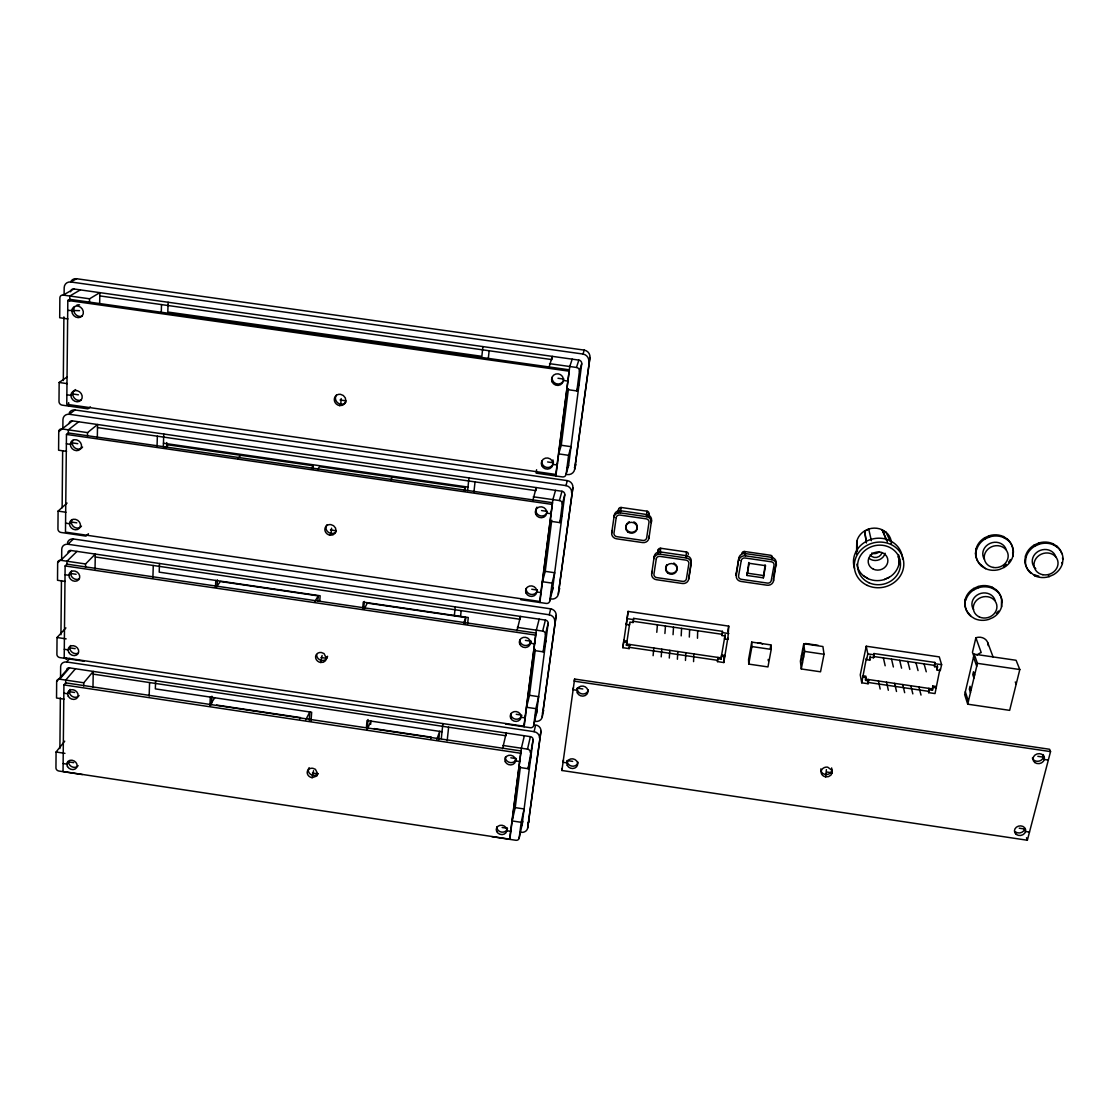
<?xml version="1.0" encoding="UTF-8"?>
<svg xmlns="http://www.w3.org/2000/svg" width="1119" height="1119" viewBox="0 0 1119 1119"><rect width="100%" height="100%" fill="white"/><g stroke="black" fill="none" stroke-linecap="round" stroke-linejoin="round"><path stroke-width="1.5" d="M724.636 637.662L724.65 638.921L727.84 639.383L727.812 638.124L723.797 662.532L717.475 661.595L717.475 660.308L629.298 647.341L629.144 648.614L622.849 647.691L623.829 640.18M64.72 741.184L56.076 752.01L55.95 767.928A3.063 2.546 29.8 0 0 58.859 771.019L82.372 774.572M66.553 670.169L56.663 681.499L56.537 698.004L64.007 699.123M65.909 627.913L57.041 637.508L56.901 654.363A3.161 2.686 33.3 0 0 59.894 657.608L84.093 661.217M61.041 559.514L57.656 562.787L57.517 580.285L65.21 581.418M67.07 503.074L58.09 511.103L57.936 529.035A3.287 2.825 38 0 0 61.027 532.462L85.981 536.113L88.429 533.735M97.325 437.585L97.549 424.507L87.548 432.619L61.965 428.927A3.385 2.951 42.2 0 0 58.747 431.584L58.594 450.202L66.539 451.363M67.084 376.949L59.153 382.488L58.999 401.539A3.413 2.979 43.6 0 0 62.188 405.148L87.897 408.841L90.415 406.896M59.894 748.569L60.356 697.962M60.552 677.023L60.65 666.546A6.364 5.399 32.7 0 1 66.636 661.972L69.854 658.308M60.944 634.753L61.447 580.607M61.643 559.64L61.741 549.163A6.588 5.679 37 0 1 67.895 544.254L73.42 538.98L550.702 608.834A6.434 5.917 13.7 0 1 556.129 615.45L542.239 716.845A6.336 5.679 13 0 1 535.442 721.419M62.132 507.816L62.65 450.691M62.86 428.185L62.944 419.527A6.854 5.987 42.7 0 1 69.294 414.268L74.973 409.96L567.319 480.624A6.63 6.294 15.5 0 1 572.9 487.618L558.311 594.133A6.532 6.043 13.9 0 1 551.289 599.043M63.307 380.586L63.895 316.887M64.105 294.493L64.175 287.611A7.162 6.294 49.1 0 1 70.721 281.974L76.568 278.729L584.23 350.107A6.84 6.686 22.4 0 1 589.965 357.493L574.648 469.351A6.728 6.42 16.1 0 1 567.389 474.596M509.607 839.18L521.034 750.961L65.685 682.856L63.923 684.912L63.042 771.509L509.607 839.18L510.152 836.746M523.916 726.231L535.973 633.074L66.944 564.158L65.126 565.948L64.203 657.72L523.916 726.231L524.447 724.021M539.708 601.462L552.492 502.711L68.329 432.969L66.469 434.438L65.475 532.112L539.708 601.462L540.211 599.546M555.807 474.442L569.333 369.816L69.742 299.332L67.825 300.452L66.762 404.309L555.807 474.442L556.269 472.833M65.685 683.303L65.713 680.086L75.463 668.756M66.93 564.633L66.972 561.22L76.987 551.387M68.329 433.193L68.357 429.85L78.666 421.793M68.609 406.071L68.651 402.658M69.728 300.969L69.784 296.017L80.386 289.891M83.715 686.003L83.771 682.786L93.255 671.414L92.975 687.178M85.506 567.361L85.562 563.962L95.297 554.073L95.031 569.039M87.492 435.962L87.548 432.619M89.52 302.102L89.562 298.801L99.857 292.632L99.647 304.032M697.473 638.264L697.683 630.724M149.149 696.116L149.582 682.562M152.897 577.6L153.275 565.487M157.038 446.495L157.359 436.186M161.248 313.152L161.514 304.606M155.611 680.716L155.345 688.884L311.669 712.243L311.054 720.734M159.485 563.486L159.206 572.145L320.146 595.77L319.768 600.889M163.346 446.691L163.766 434.032M168.13 302.256L167.808 312.033L481.855 356.332L482.89 346.582M166.605 447.726L166.773 442.564M693.57 661.623L693.822 653.888M689.318 637.075L689.626 629.549M691.136 564.004L691.234 561.696A5.581 5.217 2.1 0 0 686.548 555.737L660.532 551.975A5.581 5.217 4.5 0 0 654.223 556.339L651.664 573.781A5.581 5.189 4.9 0 0 656.391 579.712L682.338 583.489A5.581 5.189 2.6 0 0 688.689 579.166L691.136 564.004A5.609 5.231 2.1 0 0 686.437 558.017L686.548 555.737M685.471 660.434L685.821 652.713M688.689 579.166L691.234 561.696M209.91 705.599L210.302 697.095M215.463 587.293L215.785 580.453M211.505 704.704L211.911 696.228M217.086 586.734L217.422 579.908M686.143 557.08L686.395 551.975L660.686 548.254A2.266 2.126 4.3 0 0 658.112 550.03L657.608 553.359M681.191 635.886L681.569 628.374M677.387 659.245L677.806 651.538M673.051 634.683L673.526 627.199M669.288 658.056L669.805 650.363M313.026 469.099L313.264 465.756L168.451 444.9L164.941 448.243M309.25 720.258L309.851 711.88L305.739 719.825M317.866 600.889L318.23 595.881L220.415 581.516L216.303 586.971M313.544 770.697L312.103 777.677A5.371 4.658 22.4 0 1 307.193 772.18A5.371 4.658 22.4 0 1 312.802 768.277L315.39 769.299L317.726 773.775L316.845 776.013L312.103 777.677M322.104 655.468L320.635 662.476A5.539 4.924 25.6 0 1 315.586 656.685A5.539 4.924 25.6 0 1 321.377 652.517L324.034 653.58L326.426 658.308L325.517 660.686L323.391 662.21L320.635 662.476M331.546 528.182L331.154 533.469L330.063 535.204A5.735 5.231 30.8 0 1 324.86 529.091A5.735 5.231 30.8 0 1 330.846 524.601L333.588 525.72L335.49 527.958L336.05 530.728L335.099 533.259L332.902 534.91L330.063 535.204M341.183 398.574L340.763 404.183L339.658 405.61A5.945 5.525 39.2 0 1 334.301 399.147A5.945 5.525 39.2 0 1 340.484 394.322L343.323 395.497L345.281 397.86L345.841 400.798L344.862 403.497L342.596 405.26L339.658 405.61M664.91 633.494L665.469 626.011M661.203 656.867L661.805 649.174M362.682 608.932L363.255 602.106L468.288 617.52L467.546 624.346M363.759 608.288L364.318 601.476M656.783 632.305L657.426 624.836M366.431 727.294L367.018 720.51L442.033 731.728M367.158 729.7L368.039 719.545M370.641 724.357L370.935 721L367.438 729.042M653.118 655.678L653.804 647.999M654.223 556.339L653.986 558.619A5.595 5.231 4.5 0 1 660.322 554.241L660.532 551.975M660.378 551.639L660.686 548.254M657.79 553.415L658.112 550.03L659.776 549.709M856.553 554.059L856.762 541.428A17.638 16.226 -13 0 1 864.525 530.966L868.708 529.035A17.638 16.226 -13 0 1 882.136 529.749L885.884 532.098A17.638 16.226 -13 0 1 891.465 543.274L891.144 543.274M856.79 550.73L856.762 541.428L857.056 550.968M651.664 573.781L651.901 571.445M438.788 739.631L439.669 731.266L436.858 739.435M465.014 491.003L465.364 487.646L319.586 466.665L317.88 468.987M441.306 738.498L442.886 723.601M454.356 615.478L455.279 606.862M467.616 490.528L468.959 477.897M447.166 740.708L448.621 727.21M460.552 616.387L461.168 610.652M473.924 492.15L475.029 481.883M488.22 359.297L489.143 350.765M856.902 564.158A21.401 19.61 -12.4 0 0 863.56 575.879L868.078 578.677A21.401 19.61 -12.4 0 0 884.248 579.572L889.297 577.292A21.401 19.61 -12.4 0 0 898.809 564.745L899.368 559.612A21.401 19.61 -12.4 0 0 898.459 554.562M465.028 624.206L465.756 617.534L367.298 603.085L364.388 608.736M651.524 520.559L651.286 522.741A5.637 5.315 5.6 0 0 646.488 516.67L620.22 512.88A5.637 5.315 8.6 0 0 613.897 517.356L614.275 515.202A5.609 5.301 8.6 0 1 620.569 510.74L646.754 514.516A5.623 5.301 5.6 0 1 651.524 520.559L648.95 538.155A5.623 5.287 6 0 1 642.614 542.575L616.499 538.798A5.609 5.273 8.7 0 1 611.701 532.784L614.275 515.202M648.95 538.155L649.202 535.945A5.595 5.259 5.9 0 1 648.488 537.875M648.628 516.88L649.006 513.663A2.294 2.168 5.5 0 0 647.062 511.201L621.185 507.48A2.28 2.168 8.5 0 0 618.611 509.285L618.08 512.474M502.585 748.653L506.222 733.043L505.886 735.756L93.199 674.142M516.964 630.766L520.489 616.429L520.139 619.297L95.241 556.968M532.896 500.109L536.267 487.576L535.889 490.64L97.493 427.584M536.602 469.742L536.183 473.141L562.451 476.918A3.329 3.161 16.5 0 0 566.13 474.246L568.592 465.336L581.726 363.815A3.357 3.273 22.5 0 0 578.831 360.094L73.896 288.982L63.182 295.08A3.525 3.091 48.6 0 0 59.866 297.934L59.699 317.74L67.895 318.901M549.135 366.948L552.324 356.36L551.933 359.605L99.801 295.906M629.144 648.614L629.731 644.474L629.577 645.733L626.416 645.271L629.899 622.052L633.06 622.514L633.214 621.297L721.965 634.291L721.979 635.536L725.154 635.998L724.65 638.921M728.847 633.55L722.482 632.627L722.468 631.368L633.648 618.373L633.508 619.604L627.158 618.667L628.109 611.408L728.735 626.122L727.84 639.383M646.488 515.999L647.062 511.201L646.908 512.194M646.488 516.67L646.754 514.516M964.746 603.561L965.291 599.197A18.575 16.617 -15.2 0 1 973.712 588.454L978.146 586.496A18.575 16.617 -15.2 0 1 992.217 587.265L996.092 589.699A18.575 16.617 -15.2 0 1 1001.645 601.225L1001.575 606.834A18.617 16.645 -15.2 0 1 993.085 617.506L988.664 619.45A18.617 16.645 -15.2 0 1 974.663 618.653L970.802 616.247A18.617 16.645 -15.2 0 1 965.193 604.792L964.746 603.561A18.575 16.617 -15.2 0 0 969.25 614.009M965.193 604.792L965.291 599.197M509.83 839.362L521.37 748.219L524.349 735.756M524.084 726.804L536.337 630.165L539.162 619.157M539.848 602.498L552.884 499.606L555.528 490.346M555.877 475.967L569.753 366.514L572.201 359.157M626.416 645.271L626.584 644.012L721.126 657.902L721.14 659.189L717.964 658.713L717.964 657.426L717.475 661.595M629.619 623.745L629.451 624.975L626.29 624.514L626.458 623.283M978.132 561.668A18.869 16.981 -18 0 1 975.502 553.304L976.062 548.828A18.869 16.981 -18 0 1 984.622 537.805L989.112 535.777A18.869 16.981 -18 0 1 1003.379 536.533L1007.296 539.008A18.869 16.981 -18 0 1 1012.891 550.8M1007.296 539.008L1007.813 540.141A18.897 17.009 -18 0 1 1013.422 551.947L1012.821 556.437A18.897 17.009 -18 0 1 1004.191 567.403L999.701 569.389A18.897 17.009 -18 0 1 985.531 568.62L981.629 566.172A18.897 17.009 -18 0 1 975.978 554.451L976.062 548.828M515.216 807.624L524.112 808.967L521.188 822.311L512.152 820.94L515.216 807.624L520.419 766.599M529.483 695.305L538.645 696.661L535.861 708.663L526.559 707.278L529.483 695.305L535.316 649.384M545.233 571.347L554.688 572.732L552.073 583.125L542.477 581.726L545.233 571.347L551.737 520.181M561.262 445.264L571.012 446.663L568.578 455.307L558.675 453.894L561.262 445.264L568.452 388.685M491.856 836.634L515.817 840.271A3.035 2.644 12.7 0 0 519.16 838.103L521.188 822.311M518.95 767.34L528.112 768.711L533.064 739.813A3.063 2.728 13 0 0 530.392 736.652L69.532 667.875A3.091 2.616 32.6 0 0 66.65 669.47M505.592 724.035L530.266 727.714A3.119 2.797 13.2 0 0 533.707 725.406L535.861 708.663M533.763 650.447L543.205 651.845L545.443 634.473L548.128 623.409A3.147 2.895 13.9 0 0 545.387 620.08L70.889 550.492A3.203 2.756 36.8 0 0 67.923 552.213M520.755 599.7L546.212 603.421A3.217 2.979 14.2 0 0 549.779 600.931L552.073 583.125M550.142 521.216L559.892 522.615L562.284 504.123L564.773 494.794A3.245 3.077 15.8 0 0 561.962 491.269L72.385 420.884L58.747 431.584M566.13 474.246L568.578 455.307M566.829 389.51L576.886 390.937L579.432 371.242L581.726 363.815M533.064 739.813L522.097 824.577A2.993 2.616 12.7 0 1 520.992 826.284M548.128 623.409L536.505 713.195A3.077 2.77 13.2 0 1 535.372 715.013M564.773 494.794L552.408 590.3A3.175 2.937 14.2 0 1 551.233 592.231M521.09 832.34A6.155 5.371 12.5 0 0 527.664 828.06L540.953 731.225A6.238 5.581 12.9 0 0 535.651 724.93L534.113 731.672A6.294 5.623 12.9 0 1 539.47 738.008M542.239 716.845L556.129 615.45M558.311 594.133L572.9 487.618M574.648 469.351L589.965 357.493M527.664 828.06L540.953 731.225M1001.645 601.225L1001.575 606.834M1012.681 552.296L1012.821 556.437M561.906 770.487L574.606 679.051L1049.622 749.268L1050.545 751.604L1027.354 840.243L561.906 770.487L562.325 768.18M1056.937 546.254L1057.553 547.401A19.023 16.953 -19.2 0 1 1063.05 559.206L1062.393 563.682A19.023 16.953 -19.2 0 1 1053.608 574.634L1049.076 576.635A19.023 16.953 -19.2 0 1 1034.851 575.851L1030.403 572.215A18.995 16.925 -19.3 0 1 1024.864 560.521L1025.48 556.059A18.995 16.925 -19.3 0 1 1034.194 545.037L1038.726 543.023A18.995 16.925 -19.3 0 1 1053.035 543.778L1056.937 546.254A18.995 16.925 -19.3 0 1 1061.791 553.639M1030.977 573.404A19.023 16.953 -19.2 0 1 1025.424 561.696L1026.053 557.22A19.023 16.953 -19.2 0 1 1034.767 546.184L1039.313 544.156A19.023 16.953 -19.2 0 1 1053.65 544.911L1057.553 547.401M618.136 512.684L618.611 509.285M628.109 611.408L623.87 640.655L627.018 641.131L626.85 642.376L623.703 641.914L622.849 647.691M626.29 624.514L627.158 618.667M648.502 517.048L649.006 513.663M633.06 622.514L633.648 618.373M620.22 512.88L620.569 510.74M620.402 512.25L621.185 507.48M721.979 635.536L722.468 631.368M611.701 532.784L612.079 530.574A5.595 5.259 8.7 0 0 612.219 532.63M721.126 657.902L725.14 634.753L725.154 635.998M721.14 659.189L721.629 655.021L724.79 655.482M736.232 573.124L738.862 557.947A5.623 5.245 -3.2 0 1 745.324 553.569L771.495 557.346A5.637 5.231 -5.2 0 1 776.11 563.333L773.537 580.873A5.637 5.217 -4.4 0 1 767.047 585.209L740.946 581.432A5.623 5.217 -2.5 0 1 736.302 575.474L736.232 573.124A5.609 5.203 -2.5 0 0 736.316 575.152M736.302 575.474L738.862 557.947M727.854 631.186L728.735 626.122M747.016 575.474L749.17 563.291L765.564 565.668L763.354 577.838L747.016 575.474L748.793 562.493M572.662 761.368L567.291 760.57L566.885 762.864L563.039 762.277L563.458 759.997M763.354 577.838L765.116 564.857M751.716 642.096L748.569 659.539L748.751 664.099L767.956 666.924L771.215 649.398L770.879 644.908L751.716 642.096L751.926 646.572L748.751 664.099M773.649 576.817L775.495 566.704M582.817 688.968L577.348 688.157L576.956 690.283L573.04 689.71L573.432 687.584M770.292 648.139L770.879 644.908M574.606 679.051L574.215 681.163L1050.545 751.604M803.764 643.733L800.407 661.119L801.274 668.966L820.535 671.806L824.032 654.265L822.913 646.53L803.764 643.733L804.673 651.426L801.274 668.966M826.381 769.648L825.682 776.838L828.564 776.6L830.927 775.117L832.172 772.809L831.935 770.278L827.682 767.144A5.581 4.91 -2.8 0 0 821.192 771.173A5.581 4.91 -2.8 0 0 825.682 776.838M937.093 670.029L937.358 665.819L937.093 670.029L940.296 670.505L941.625 664.686L939.289 656.895L866.246 646.222L860.259 674.883L861.742 682.8L868.106 683.737L868.456 679.541L868.106 683.737M861.742 682.8L866.33 658.406L866.596 659.706L869.785 660.168L870.134 655.972M866.596 659.706L867.812 653.888L866.246 646.222M862.693 675.736L865.882 676.198L865.533 680.394L868.708 680.87M870.4 657.273L873.603 657.734L873.953 653.538L934.813 662.434L934.533 666.658L937.75 667.134M873.603 657.734L873.953 653.538M519.16 838.103L522.811 821.276M528.112 768.711L530.966 755.996M511.159 828.857L510.6 831.291L506.837 830.718L507.397 828.284L502.137 827.5M928.644 692.633L928.924 688.423L928.644 692.633L935.022 693.57L939.904 669.176L940.296 670.505M934.533 666.658L934.813 662.434M929.288 689.766L932.477 690.227L932.756 686.017L935.946 686.493M932.477 690.227L932.756 686.017M533.707 725.406L537.19 710.215M530.224 752.346A3.105 2.756 13 0 0 527.511 749.143L530.392 736.652M519.985 759.172L519.454 761.452L515.607 760.878L516.167 758.598L510.81 757.801M988.189 645.579A9.47 8.406 -13.3 0 0 975.88 637.76L972.467 652.251L974.034 656.769M974.215 654.167L964.662 694.605L967.711 704.187L1009.66 710.355L1019.815 669.54L1016.08 660.28L974.215 654.167L977.419 663.343L967.711 704.187M543.205 651.845L545.918 640.544M554.73 621.451A6.49 5.959 13.7 0 0 549.247 614.779L550.702 608.834M525.496 715.67L524.965 717.852L521.09 717.279L521.636 715.097A5.483 4.91 14.2 0 1 515.621 719.167A5.483 4.91 14.2 0 1 510.81 713.488M545.443 634.473A3.203 2.923 13.9 0 0 542.659 631.102L545.387 620.08M549.779 600.931L553.066 587.713M534.868 641.788L534.35 643.803L530.392 643.215L530.924 641.201L525.412 640.39M559.892 522.615L562.409 513.034M541.344 590.65L540.841 592.552L536.84 591.965L537.358 590.077L531.763 589.251M571.599 492.654A6.686 6.336 15.5 0 0 565.962 485.604L567.319 480.624M562.284 504.123A3.301 3.119 15.7 0 0 559.416 500.543L561.962 491.269M551.317 511.984L550.828 513.691L546.743 513.103M557.472 463.378L556.996 464.972L552.87 464.371L553.359 462.79L547.597 461.965M576.886 390.937L579.222 383.216M588.79 361.493A6.896 6.742 22.1 0 0 582.999 354.038L584.23 350.107M579.432 371.242A3.413 3.315 22 0 0 576.495 367.466L578.831 360.094M568.074 379.691L567.627 381.047L563.417 380.46M430.815 738.526L431.291 737.155L374.04 728.595M463.658 623.325L465.756 617.534M464.007 490.681L465.364 487.646M299.738 718.916L300.438 717.587L216.596 705.054M390.615 480.107L392.363 477.142M314.915 601.462L318.23 595.881M209.771 705.46L214.82 697.683M886.556 540.491L882.136 529.749L887.409 541.736M890.374 541.414L885.884 532.098M311.53 468.078L313.264 465.756M73.7 762.654L68.539 761.885L66.818 764.109L63.126 763.55M863.56 575.879L868.078 578.677M56.663 681.499A3.133 2.644 32.4 0 1 59.699 679.191L69.532 667.875M237.69 458.72L240.739 455.307M57.656 562.787A3.245 2.784 36.6 0 1 60.776 560.311L70.889 550.492M866.274 541.526L864.665 531.231L868.708 529.035L871.365 540.687M976.537 549.975A18.897 17.009 -18 0 1 985.112 538.938L989.616 536.91A18.897 17.009 -18 0 1 1003.897 537.666L1007.813 540.141M965.739 600.427A18.617 16.645 -15.2 0 1 974.173 589.671L978.621 587.699A18.617 16.645 -15.2 0 1 992.721 588.468L996.595 590.902A18.617 16.645 -15.2 0 1 1002.162 602.456M743.534 552.968L741.939 553.29A2.294 2.14 -3.4 0 1 744.583 551.499L770.515 555.248A2.308 2.14 -5.4 0 1 772.404 557.696M898.809 564.745L899.368 559.612L897.928 556.647M70.721 281.974L582.999 354.038M63.182 295.08L89.562 298.801M549.541 363.661L576.495 367.466M172.927 314.313L178.005 315.026M181.39 315.516L193.251 317.181M196.636 317.656L216.96 320.524M220.359 321.013L240.683 323.881M244.068 324.356L264.448 327.224M267.847 327.713L272.952 328.426M276.351 328.902L288.24 330.581M291.639 331.07L296.745 331.783M300.144 332.259L312.033 333.938M315.432 334.427L320.538 335.14M330.455 336.539L335.574 337.267M338.987 337.742L352.625 339.672M356.038 340.148L359.451 340.638M362.864 341.113L367.983 341.841M371.396 342.316L383.327 343.995M386.74 344.484L391.86 345.198M395.273 345.687L407.218 347.366M410.645 347.855L446.579 352.919M450.006 353.408L455.139 354.136M458.552 354.611L470.539 356.304M473.966 356.793L479.1 357.507M67.825 300.452L568.886 371.158M79.505 310.648L67.727 310.397M558.003 378.264L563.878 379.089M340.064 399.973L345.841 400.798M59.153 382.488L67.238 383.635M78.414 394.797L72.777 393.986L70.903 395.357L66.86 394.783M69.294 414.268L565.962 485.604M163.458 443.222L467.98 487.073M533.301 496.794L559.416 500.543M66.469 434.438L552.003 504.389M77.784 443.683L72.217 442.872L70.357 444.369L66.371 443.795M541.554 510.572L547.247 511.397A5.763 5.427 17.3 0 1 539.428 515.565A5.763 5.427 17.3 0 1 536.952 507.159M738.946 560.255A5.651 5.259 -3.2 0 1 745.422 555.849L771.69 559.654A5.665 5.245 -5.1 0 1 776.32 565.654M660.322 554.241L686.437 558.017M746.919 573.124L763.2 575.488M330.455 529.916L336.05 530.728M58.09 511.103L65.923 512.25M76.777 522.825L71.294 522.027L69.476 523.72L65.559 523.146M977.419 663.343L1019.815 669.54M805.498 643.495L818.157 645.341M867.812 653.888L874.219 654.825M935.204 663.749L941.625 664.686M873.338 656.447L934.155 665.343M804.673 651.426L824.032 654.265M67.895 544.254L549.247 614.779M751.926 646.572L771.215 649.398M721.629 656.293L724.804 656.769M862.945 677.051L866.134 677.527M933.134 687.36L936.337 687.835M60.776 560.311L85.562 563.962M517.37 627.381L542.659 631.102M865.267 679.065L932.113 688.884M867.84 682.408L928.266 691.29M65.126 565.948L535.455 635.074M76.12 574.285L70.707 573.487L68.916 575.292L65.042 574.718M1037.831 756.318L1043.412 757.143L1044.321 759.493L1048.321 760.081M320.999 657.496L326.426 658.308L327.503 656.28A5.525 4.91 25.6 0 1 321.726 660.434A5.525 4.91 25.6 0 1 316.691 654.671M57.041 637.508L66.147 638.865M75.155 648.656L69.854 647.873L68.077 649.859L64.287 649.286M516.223 714.286L520.279 714.887M826.675 771.998L832.172 772.809L831.851 770.459M66.636 661.972L534.113 731.672M59.699 679.191L83.771 682.786M502.977 745.464L527.511 749.143M63.923 684.912L520.489 753.227M1019.227 828.2L1024.71 829.011L1025.563 831.515L1029.48 832.102M74.595 692.465L69.35 691.682L67.602 693.752L63.839 693.193M312.453 772.977L317.726 773.775M56.076 752.01L64.944 753.353M881.954 530L885.702 532.35M979.027 562.871A18.869 16.981 -18 0 0 981.153 564.997L985.531 568.62M1062.421 558.045L1063.05 559.206M1053.035 543.778L1053.65 544.911M1061.763 562.507L1062.393 563.682M1038.726 543.023L1039.313 544.156M884.248 579.572L889.297 577.292M1034.194 545.037L1034.767 546.184M1048.475 575.446L1049.076 576.635M864.665 531.231L866.4 542.967M1025.48 556.059L1026.053 557.22M1034.851 575.851L1034.278 574.662A18.995 16.925 -19.3 0 0 1038.796 576.075M1024.864 560.521L1025.424 561.696M1003.379 536.533L1003.897 537.666M1004.191 567.403L1003.673 566.228A18.869 16.981 -18 0 0 1006.317 564.34M989.112 535.777L989.616 536.91M984.622 537.805L985.112 538.938M996.092 589.699L996.595 590.902M992.217 587.265L992.721 588.468M981.153 564.997L981.629 566.172M975.502 553.304L975.978 554.451M978.146 586.496L978.621 587.699M1015.283 681.961L1016.164 684.213M973.712 588.454L974.173 589.671M987.741 642.67L993.099 656.993M970.355 615.002L970.802 616.247M975.88 637.76L981.209 652.573A9.665 8.56 -12.9 0 0 977.027 655.188M973.53 657.077L976.719 666.295M974.621 675.093L973.488 671.75L972.789 674.673L973.936 678.03M1026.501 837.725L1027.354 840.243M971.152 689.696L970.033 686.297L969.348 689.192L970.467 692.605M965.333 691.738L968.397 701.291M924.056 663.861L926.266 671.792M915.929 662.672L918.042 670.589M918.881 686.94L921.021 695.081M907.789 661.483L909.817 669.386M910.796 685.751L912.838 693.878M899.662 660.294L901.592 668.183M902.711 684.562L904.67 692.675M891.535 659.105L893.382 666.98M894.627 683.387L896.501 691.472M883.409 657.916L885.171 665.777M886.542 682.198L888.332 690.269M878.471 681.009L880.163 689.066M869.519 658.881L869.785 660.168M802.645 649.552L803.54 657.301M801.526 655.342L802.407 663.147M773.341 578.509L773.537 580.873M771.495 557.346L771.69 559.654M768.194 659.441L768.277 660.742M745.324 553.569L745.422 555.849M744.583 551.499L744.722 554.912M857.084 541.442L857.378 550.996M723.755 657.916L723.797 662.532M530.924 641.201A5.581 5.091 14.9 0 1 524.783 645.453A5.581 5.091 14.9 0 1 519.901 639.578M78.764 579.082A5.665 4.868 35.9 0 1 72.245 577.32A5.665 4.868 35.9 0 1 71.462 571.04M77.757 653.314A5.539 4.714 33.2 0 1 71.364 651.58A5.539 4.714 33.2 0 1 70.595 645.523M543.708 710.201A6.28 5.651 13 0 1 542.253 713.027M67.462 542.757A6.532 5.637 37.1 0 1 73.42 538.98M507.397 828.284A5.315 4.63 13.4 0 1 501.578 832.102A5.315 4.63 13.4 0 1 496.892 826.703M516.167 758.598A5.413 4.812 13.8 0 1 510.222 762.571A5.413 4.812 13.8 0 1 505.452 756.99M79.113 695.542A5.469 4.63 31.7 0 1 71.924 696.228A5.469 4.63 31.7 0 1 70.077 689.374M78.134 765.662A5.357 4.476 29.6 0 1 72.301 766.935A5.357 4.476 29.6 0 1 68.539 761.885M317.908 773.733A5.357 4.644 22.4 0 1 310.62 774.362A5.357 4.644 22.4 0 1 309.166 767.676M529.217 820.703A6.099 5.329 12.5 0 1 527.804 823.36M66.217 659.399A6.308 5.357 32.8 0 1 66.581 658.448M559.682 588.342A6.476 6.001 13.9 0 1 558.885 590.454M69.21 412.953A6.798 5.945 42.8 0 1 74.973 409.96M69.196 423.514A3.329 2.909 42.5 0 1 72.385 420.884M537.358 590.077A5.651 5.231 15.6 0 1 531.119 594.441A5.651 5.231 15.6 0 1 526.182 588.44M82.582 447.082A5.903 5.147 41.5 0 1 74.945 447.964A5.903 5.147 41.5 0 1 72.987 440.271M81.477 526.126A5.749 4.98 38 0 1 73.98 526.951A5.749 4.98 38 0 1 72.064 519.524M336.19 531.525A5.721 5.217 30.9 0 1 328.426 532.35A5.721 5.217 30.9 0 1 326.916 524.839M575.935 464.483A6.672 6.364 16.1 0 1 574.355 467.7M70.623 281.932A7.092 6.238 49.3 0 1 76.568 278.729M70.623 291.793A3.469 3.049 48.9 0 1 73.896 288.982M568.592 465.336A3.273 3.119 16.5 0 1 567.962 466.819M567.361 467.378A3.273 3.119 16.5 0 1 566.634 467.784M552.926 459.923A5.833 5.553 18.9 0 1 548.422 467.504A5.833 5.553 18.9 0 1 541.834 461.14M82.316 316.048A6.155 5.413 48 0 1 75.379 314.145A6.155 5.413 48 0 1 74.553 307.054M76.679 305.235A6.155 5.413 48 0 1 79.575 304.872M81.169 400.015A5.987 5.245 43.8 0 1 73.49 396.867A5.987 5.245 43.8 0 1 75.658 389.58M562.731 381.845A5.945 5.777 24.6 0 1 552.129 377.425M345.953 402.085A5.931 5.511 39.3 0 1 337.938 403.022A5.931 5.511 39.3 0 1 336.399 395.049M1035.774 568.704A12.113 10.784 -19.2 0 1 1038.236 551.359A12.113 10.784 -19.2 0 1 1055.79 556.856M637.298 527.72A5.777 5.455 7.2 0 1 629.326 531.875A5.777 5.455 7.2 0 1 627.018 523.482M628.081 522.489A5.777 5.455 7.2 0 1 629.396 521.804M633.816 521.888A5.777 5.455 7.2 0 1 637.312 526.294M973.572 609.589A11.847 10.589 -15.2 0 1 979.013 594.035A11.847 10.589 -15.2 0 1 994.987 600.134M998.414 611.016A18.575 16.617 -15.2 0 1 996.372 613.38M984.44 559.346A12.029 10.826 -18 0 1 990.007 543.4A12.029 10.826 -18 0 1 1006.163 549.611M1010.443 559.528A18.869 16.981 -18 0 1 1008.597 562.088M686.395 551.975A2.28 2.126 1.9 0 1 688.311 554.409M676.044 564.801A5.749 5.357 3.5 0 1 675.247 572.005A5.749 5.357 3.5 0 1 667.483 571.837A5.749 5.357 3.5 0 1 666.924 564.605M673.708 563.067A5.749 5.357 3.5 0 1 674.995 563.794M854.566 568.466A24.688 22.632 -12.4 0 1 873.995 538.659A24.688 22.632 -12.4 0 1 902.655 559.388M885.101 553.234A9.735 8.938 -12.8 0 1 869.057 558.325M879.394 551.611A6.448 5.931 -12.9 0 1 871.687 553.066M881.954 552.674A6.49 5.959 -12.8 0 1 870.176 554.898M1024.71 829.011A5.637 4.798 -8.9 0 1 1015.437 831.893M1043.3 754.57A5.763 4.966 -11.5 0 1 1039.523 760.99A5.763 4.966 -11.5 0 1 1032.361 758.067M588.3 689.78A5.539 5.008 10.4 0 1 582.132 693.92A5.539 5.008 10.4 0 1 577.348 688.157M578.047 762.179A5.441 4.826 10.5 0 1 571.991 766.151A5.441 4.826 10.5 0 1 567.291 760.57M831.627 767.928A5.567 4.91 -2.8 0 1 826.843 774.53A5.567 4.91 -2.8 0 1 820.912 768.837M757.731 643.285A4.812 4.392 -1.8 0 1 762.487 643.984M616.191 517.677L613.981 533.106A3.301 3.105 8.7 0 0 616.807 536.658L642.935 540.435A3.301 3.105 6 0 0 646.67 537.833L648.992 522.405A3.315 3.133 5.6 0 0 646.167 518.838L619.912 515.048A3.315 3.133 8.6 0 0 616.191 517.677M656.266 558.954L653.944 574.117A3.273 3.049 4.9 0 0 656.713 577.6L682.674 581.376A3.287 3.063 2.6 0 0 686.409 578.831L688.856 563.668A3.301 3.077 2.1 0 0 686.087 560.157L660 556.381A3.287 3.077 4.5 0 0 656.266 558.954M741.24 560.577L738.582 575.809A3.315 3.063 -2.5 0 0 741.31 579.306L767.424 583.097A3.315 3.063 -4.4 0 0 771.243 580.537L774.026 565.333A3.329 3.091 -5.1 0 0 771.299 561.794L745.044 558.003A3.315 3.091 -3.2 0 0 741.24 560.577M68.763 652.405A5.553 4.728 33.2 0 0 77.98 653.79A5.553 4.728 33.2 0 0 73.476 645.719A5.553 4.728 33.2 0 0 68.763 652.405M68.916 575.278A5.679 4.882 35.9 0 0 76.987 580.915A5.679 4.882 35.9 0 0 77.099 572.061A5.679 4.882 35.9 0 0 68.916 575.278M519.762 644.222A5.595 5.105 14.9 0 0 529.343 645.649A5.595 5.105 14.9 0 0 525.51 637.326A5.595 5.105 14.9 0 0 519.762 644.222M510.656 718.202A5.497 4.924 14.2 0 0 520.055 719.615A5.497 4.924 14.2 0 0 516.279 711.572A5.497 4.924 14.2 0 0 510.656 718.202M67.476 766.529A5.371 4.49 29.6 0 0 76.428 767.886A5.371 4.49 29.6 0 0 72.05 760.235A5.371 4.49 29.6 0 0 67.476 766.529M68.273 696.256A5.483 4.63 31.7 0 0 77.393 697.641A5.483 4.63 31.7 0 0 72.931 689.724A5.483 4.63 31.7 0 0 68.273 696.256M505.298 761.759A5.427 4.812 13.8 0 0 514.6 763.158A5.427 4.812 13.8 0 0 510.851 755.283A5.427 4.812 13.8 0 0 505.298 761.759M496.71 831.529A5.343 4.644 13.4 0 0 505.844 832.914A5.343 4.644 13.4 0 0 502.151 825.29A5.343 4.644 13.4 0 0 496.71 831.529M69.476 523.706A5.777 4.994 38 0 0 77.659 529.455A5.777 4.994 38 0 0 77.77 520.377A5.777 4.994 38 0 0 69.476 523.706M70.357 444.355A5.917 5.161 41.5 0 0 78.694 450.286A5.917 5.161 41.5 0 0 78.82 440.858A5.917 5.161 41.5 0 0 70.357 444.355M535.763 514.264A5.777 5.441 17.3 0 0 545.652 515.691A5.777 5.441 17.3 0 0 541.722 506.865A5.777 5.441 17.3 0 0 535.763 514.264M526.056 593.028A5.665 5.245 15.6 0 0 535.763 594.469A5.665 5.245 15.6 0 0 531.889 585.936A5.665 5.245 15.6 0 0 526.056 593.028M70.903 395.343A6.001 5.259 43.8 0 0 79.337 401.399A6.001 5.259 43.8 0 0 79.463 391.748A6.001 5.259 43.8 0 0 70.903 395.343M71.84 310.97A6.168 5.427 48 0 0 80.428 317.223A6.168 5.427 48 0 0 80.568 307.193A6.168 5.427 48 0 0 71.84 310.97M552.059 381.775A5.973 5.791 24.5 0 0 562.27 383.23A5.973 5.791 24.5 0 0 558.255 373.858A5.973 5.791 24.5 0 0 552.059 381.775M541.75 465.588A5.847 5.567 18.9 0 0 551.751 467.029A5.847 5.567 18.9 0 0 547.792 458.007A5.847 5.567 18.9 0 0 541.75 465.588M1042.88 574.732A12.169 10.84 -19.1 0 0 1057.651 560.367A12.169 10.84 -19.1 0 0 1037.523 556.73A12.169 10.84 -19.1 0 0 1042.88 574.732M627.899 532.015A5.791 5.455 7.2 0 0 637.173 528.602A5.791 5.455 7.2 0 0 629.284 522.671A5.791 5.455 7.2 0 0 627.899 532.015M979.307 616.947A11.903 10.644 -15.1 0 0 996.931 606.582A11.903 10.644 -15.1 0 0 979.083 598.399A11.903 10.644 -15.1 0 0 979.307 616.947M993.196 567.459A12.099 10.882 -17.9 0 0 1007.757 553.066A12.099 10.882 -17.9 0 0 987.657 549.443A12.099 10.882 -17.9 0 0 993.196 567.459M667.791 573.082A5.749 5.371 3.5 0 0 677.051 569.725A5.749 5.371 3.5 0 0 669.246 563.892A5.749 5.371 3.5 0 0 667.791 573.082M867.337 585.419A24.856 22.744 -12.3 0 0 903.802 563.375A24.856 22.744 -12.3 0 0 866.036 545.932A24.856 22.744 -12.3 0 0 867.337 585.419M868.904 582.719A21.541 19.722 -12.3 0 0 900.501 563.598A21.541 19.722 -12.3 0 0 867.757 548.492A21.541 19.722 -12.3 0 0 868.904 582.719M873.393 569.193A9.875 9.05 -12.4 0 0 887.871 560.381A9.875 9.05 -12.4 0 0 872.82 553.485A9.875 9.05 -12.4 0 0 873.393 569.193M567.263 765.354A5.455 4.84 10.5 0 0 576.593 766.767A5.455 4.84 10.5 0 0 572.942 758.864A5.455 4.84 10.5 0 0 567.263 765.354M577.334 692.871A5.553 5.022 10.4 0 0 586.846 694.284A5.553 5.022 10.4 0 0 583.153 686.115A5.553 5.022 10.4 0 0 577.334 692.871M1034.809 762.515A5.777 4.98 -11.5 0 0 1044.321 759.493A5.777 4.98 -11.5 0 0 1037.047 753.954A5.777 4.98 -11.5 0 0 1034.809 762.515M1016.248 834.396A5.651 4.812 -8.9 0 0 1025.563 831.515A5.651 4.812 -8.9 0 0 1018.388 826.158A5.651 4.812 -8.9 0 0 1016.248 834.396"/></g></svg>
